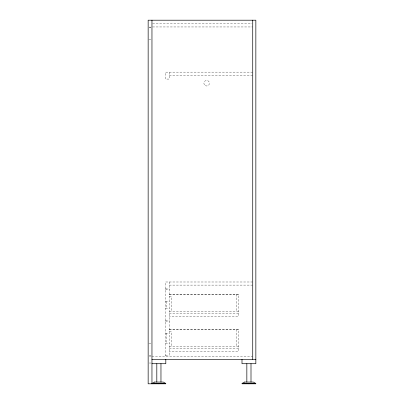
<?xml version="1.0" encoding="UTF-8"?>
<svg xmlns="http://www.w3.org/2000/svg" width="404" height="404" viewBox="0 0 404 404"><rect width="100%" height="100%" fill="white"/><g stroke="black" fill="none" stroke-linecap="round" stroke-linejoin="round"><path stroke-width="0.3" stroke-dasharray="2.02 1.52" d="M152.591 23.836L252.101 23.836M152.591 26.952L252.732 26.952M149.243 27.124L150.874 27.124M149.243 27.644L150.874 27.644M148.844 39.764L151.96 39.764M252.732 72.144L165.468 72.144L165.468 79.068L169.276 79.068L169.276 72.144M169.276 75.26L252.732 75.26M252.732 281.992L165.468 281.992L165.468 356.272M169.276 285.108L252.732 285.108M165.468 288.916L169.276 288.916M165.468 289.436L169.276 289.436M169.276 294.284L238.532 294.284L238.532 316.276L169.276 316.276M169.276 294.39L238.532 294.39M169.276 296.364L171.352 296.364L171.352 311.6M165.468 301.556L169.276 301.556M165.468 308.484L169.276 308.484M169.276 311.6L238.532 311.6M169.276 313.676L238.532 313.676M165.468 320.604L169.276 320.604M165.468 321.124L169.276 321.124M169.276 329.432L238.532 329.432L238.532 351.424L169.276 351.424M169.276 329.538L238.532 329.538M169.276 331.512L171.352 331.512L171.352 346.748M165.468 333.244L169.276 333.244M148.844 343.456L151.96 343.456M165.468 343.632L169.276 343.632M169.276 346.748L238.532 346.748M169.276 348.824L238.532 348.824M149.243 355.576L150.874 355.576M165.468 355.752L169.276 355.752M149.243 356.096L150.874 356.096M151.96 356.272L252.732 356.272M149.243 363.024L150.874 363.024M236.456 294.284L236.456 311.6M236.456 329.432L236.456 346.748M169.276 281.992L169.276 356.272M166.16 301.556L166.16 308.484M166.16 333.244L166.16 343.632M205.288 85.623A2.772 2.772 0 0 0 209.444 83.224A2.772 2.772 0 0 0 205.288 80.825A2.772 2.772 0 0 0 205.288 85.623"/><path stroke-width="0.61" d="M151.96 359.388L255.848 359.388M151.96 363.716L165.812 363.716L165.812 359.388M165.812 383.8L148.152 383.8L148.152 20.2L255.848 20.2L255.848 363.716L241.996 363.716L241.996 359.388M241.996 383.8L255.848 383.8M252.732 20.2L252.732 359.388M251 363.716L251 382.068M248.92 383.467L248.92 383.8M246.844 363.716L246.844 382.068M160.964 363.716L160.964 382.068M158.888 383.467L158.888 383.8M156.813 363.716L156.813 382.068M151.96 20.2L151.96 383.8M154.454 382.068L151.96 383.467L165.812 383.467L163.317 382.068L154.454 382.068M244.491 382.068L241.996 383.467L255.848 383.467L253.353 382.068L244.491 382.068"/></g></svg>
